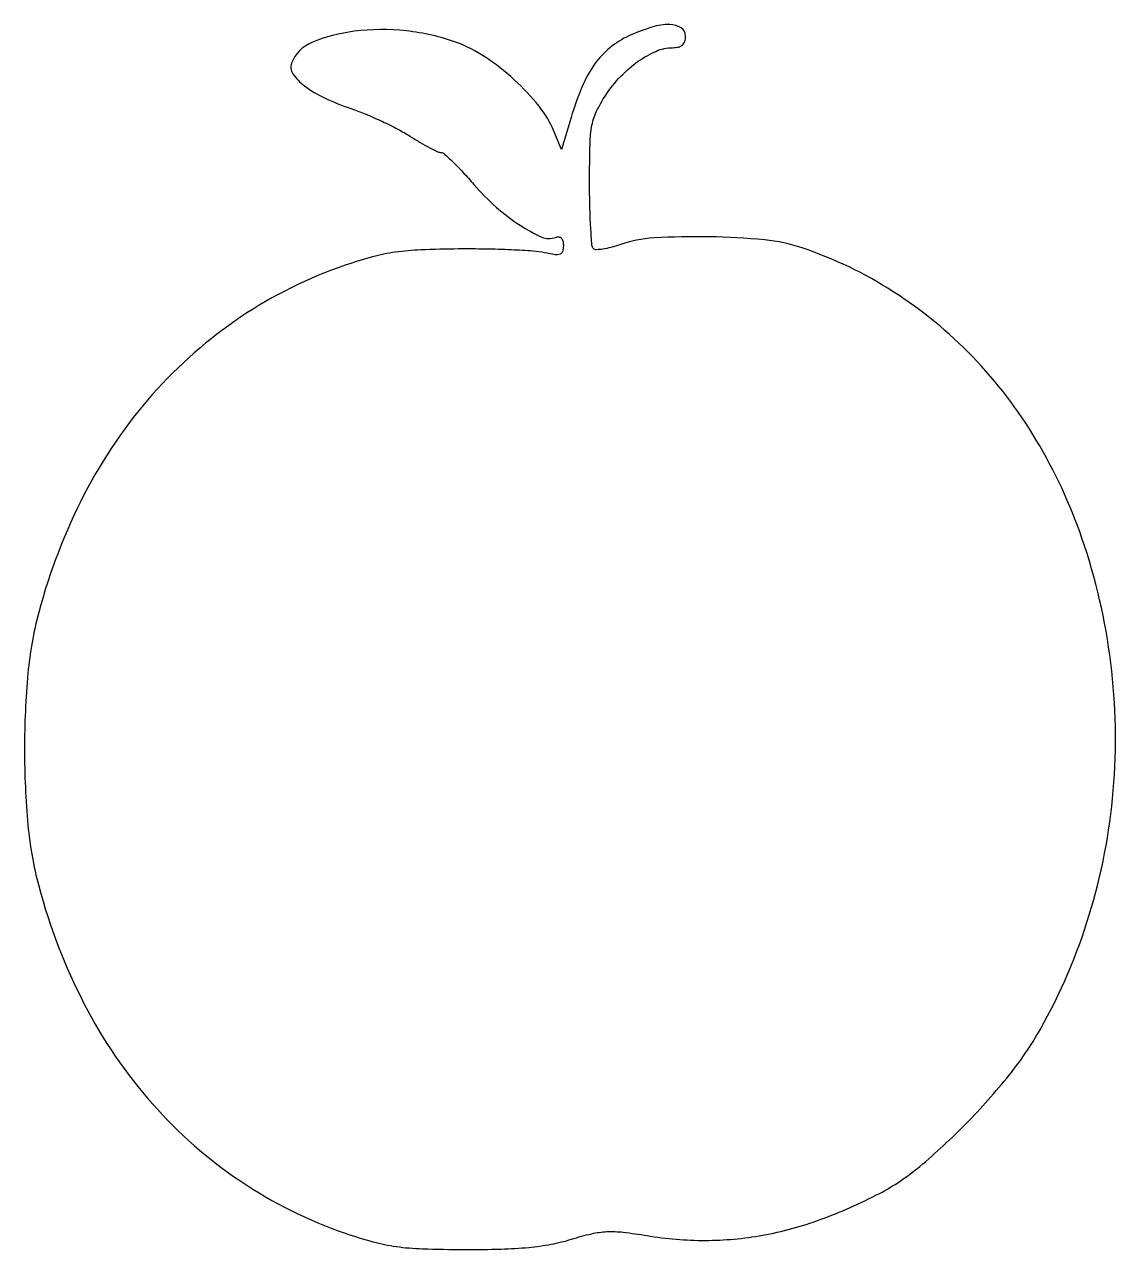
# Model space of a CAD drawing. Extents: x 0 to 188, y 1 to 211.
import ezdxf

# ---------------------------------------------------------------- set-up
doc = ezdxf.new("R2010")
doc.units = 0

msp = doc.modelspace()

# ---------------------------------------------------------------- linework, layer by layer
msp.add_lwpolyline([(104.27066, 209.03618, 0.065365), (100.988749, 206.993755, 0.066812), (98.372872, 204.186651, 0.054827), (96.219883, 200.312004, 0.02703), (94.319363, 195), (92.68084, 189.5), (91.386432, 192.630209, 0.071655), (88.81967, 196.959472, 0.038343), (84.55076, 201.497173, 0.037999), (79.534375, 205.417007, 0.059813), (74.661016, 207.879372, 0.060133), (66.03645, 209.88285, 0.058183), (57.083573, 209.810275, 0.066261), (49.776722, 207.89252, 0.206719), (46.298071, 204.334378, 0.250607), (46.526101, 202.51512, 0.076791), (48.517144, 200.457983, 0.05286), (51.966946, 198.376826, 0.027391), (56.641716, 196.496493, -0.016812), (59.113704, 195.562416, -0.010958), (61.903542, 194.327191, -0.011023), (64.574672, 193.001201, -0.020591), (66.66475, 191.793382, 0.00863), (68.418032, 190.723459, 0.011641), (70.042194, 189.820556, 0.008793), (71.418275, 189.127585, 0.112705), (71.977099, 189, -0.186718), (72.518315, 188.79059, -0.008252), (74.012233, 187.385206, -0.012989), (75.74632, 185.609158, -0.00882), (77.630654, 183.502828, 0.03281), (81.445048, 179.629883, 0.03796), (85.561379, 176.490647, 0.040016), (89.295914, 174.471451, 0.19805), (91.63596, 174.413799, -0.112038), (92.206227, 174.49606, -0.183436), (92.641876, 174.289515, -0.137438), (92.913217, 173.783329, -0.054781), (93, 172.993615, -0.06988), (92.859346, 171.992128, -0.237573), (92.425219, 171.52196, -0.128454), (91.567861, 171.433143, -0.016802), (89.75, 171.775, 0.037746), (87.832163, 172.053148, 0.00615), (84.076563, 172.264709, 0.006747), (79.641154, 172.399931, 0.005898), (75, 172.424008, 0.008479), (68.525543, 172.271409, 0.025626), (64.13359, 171.867252, 0.030316), (60.22193, 171.059569, 0.016207), (55.5, 169.616242, 0.065736), (37.600417, 160.740339, 0.064091), (22.445594, 147.458489, 0.061795), (10.709884, 130.294455, 0.054051), (2.878101, 110, 0.042382), (1.027888, 99.571306, 0.022723), (0.433554, 86.5, 0.022723), (1.027888, 73.428694, 0.042382), (2.878101, 63, 0.053971), (10.701446, 42.717829, 0.061822), (22.417262, 25.573181, 0.064035), (37.566313, 12.287757, 0.065134), (55.5, 3.358459, 0.016377), (60.341129, 1.865508, 0.03263), (64.268976, 1.064603, 0.026001), (68.801893, 0.683306, 0.007055), (76, 0.555027, 0.007551), (82.306742, 0.626884, 0.017327), (87.047171, 0.917108, 0.022317), (90.901552, 1.461945, 0.028449), (94.385871, 2.321767, -0.017892), (97.873873, 3.261009, -0.045002), (100.478909, 3.620985, -0.040928), (103.246967, 3.525621, -0.012714), (107.371303, 2.937372, 0.042435), (117.376003, 2.112323, 0.044282), (127.231245, 3.012079, 0.042457), (137.132114, 5.692768, 0.033634), (147.275299, 10.18015, 0.053182), (154.206394, 14.821157, 0.024656), (162.176668, 22.180874, 0.024586), (169.593843, 30.523534, 0.040745), (174.878673, 38.312788, 0.054791), (183.341402, 58.041432, 0.052692), (187.459111, 79.399345, 0.052236), (187.038038, 101.322939, 0.051972), (182.085471, 122.722314, 0.05198), (174.239556, 139.600061, 0.057044), (163.280046, 153.92778, 0.058653), (149.669295, 165.0855, 0.060826), (134, 172.616189, 0.058139), (127.603746, 173.981911, 0.01939), (118.030519, 174.513167, 0.018865), (108.544283, 174.313326, 0.069666), (102.682998, 173.138024, -0.020083), (101.171203, 172.675598, -0.028077), (99.78661, 172.394149, -0.027427), (98.665665, 172.293489, -0.207951), (98.182998, 172.483669, -0.178885), (97.909506, 173.077851, -0.004406), (97.700631, 176.120822, -0.008994), (97.549454, 179.741146, -0.005936), (97.5, 183.906363, -0.0059), (97.57739, 190.46446, -0.04023), (97.913087, 193.680169, -0.06692), (98.702312, 196.077194, -0.033235), (100.290022, 198.862067, -0.044739), (102.839483, 202.053589, -0.047558), (105.868305, 204.669143, -0.052266), (108.977065, 206.419629, -0.102035), (111.75, 206.996262, 0.0563), (112.775967, 207.113879, 0.125896), (113.468283, 207.471754, 0.137987), (113.865288, 208.092525, 0.073819), (114, 209, 0.255973), (113.226507, 210.41189, 0.142122), (111.289319, 210.981694, 0.075557), (108.198254, 210.523663, 0.03206)], format="xyb", close=True)

doc.saveas('drawing.dxf')
